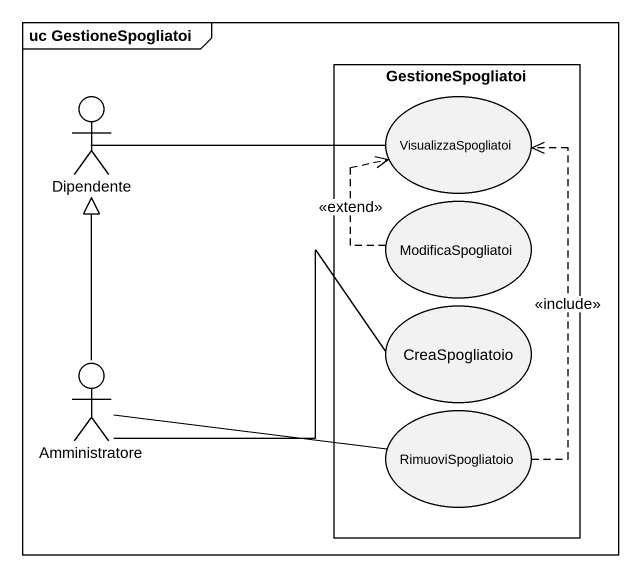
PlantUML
@startuml
mainframe uc GestioneSpogliatoi
rectangle GestioneSpogliatoi {
  usecase VisualizzaSpogliatoi
  usecase ModificaSpogliatoi
  usecase CreaSpogliatoio
  usecase RimuoviSpogliatoio
}
actor Dipendente
actor Amministratore
Dipendente -right- VisualizzaSpogliatoi
ModificaSpogliatoi .up.> VisualizzaSpogliatoi : <<extend>>
Amministratore -up-|> Dipendente
Amministratore -right- CreaSpogliatoio
Amministratore -right- RimuoviSpogliatoio
RimuoviSpogliatoio .up.> VisualizzaSpogliatoi : <<include>>
@enduml
